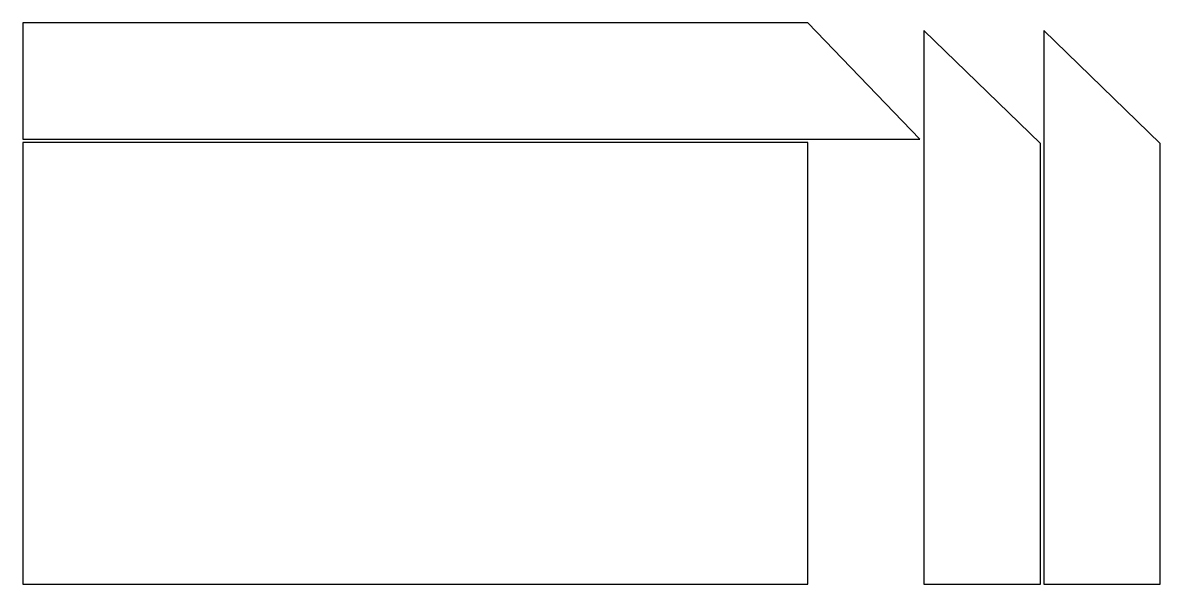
# Model space of a CAD drawing. Extents: x 0.1 to 92.9, y 0.1 to 45.9.
import ezdxf

# ---------------------------------------------------------------- set-up
doc = ezdxf.new("R2010")
doc.units = 0
doc.layers.get('0').update_dxf_attribs({"linetype": 'CONTINUOUS'})

msp = doc.modelspace()

# ---------------------------------------------------------------- linework, layer by layer
for points in [[(0.125, 45.885), (0.125, 36.385), (73.265, 36.385), (64.125, 45.885)], [(73.609, 45.25), (73.609, 0.125), (83.109, 0.125), (83.109, 36.044)], [(83.373, 45.25), (83.373, 0.125), (92.873, 0.125), (92.873, 36.044)], [(0.125, 36.125), (0.125, 0.125), (64.125, 0.125), (64.125, 36.125)]]:
    msp.add_lwpolyline(points, close=True)

doc.saveas('drawing.dxf')
